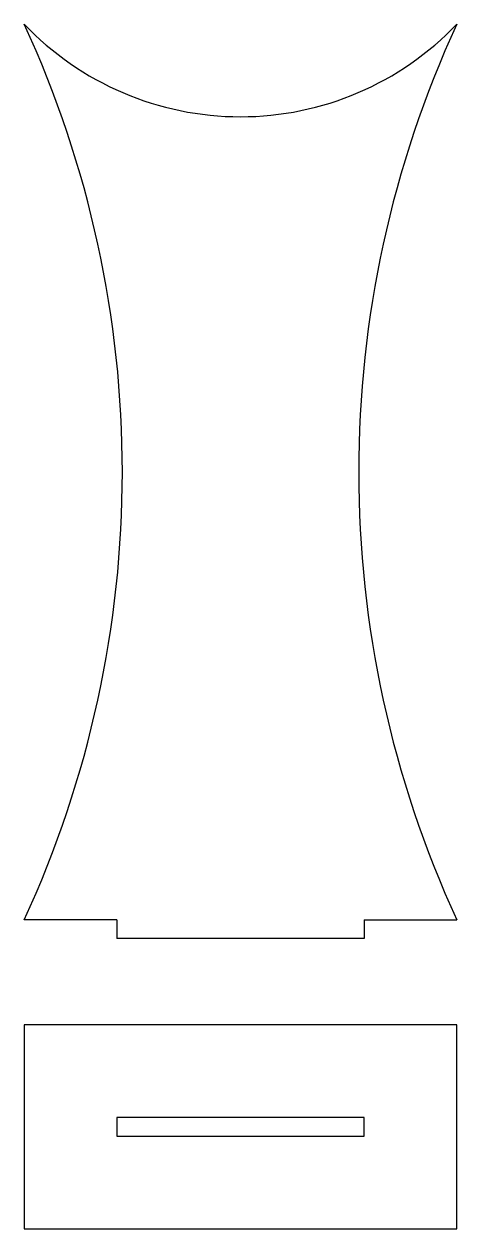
# Model space of a CAD drawing. Extents: x 1 to 71, y 1 to 196.
import ezdxf

# ---------------------------------------------------------------- set-up
doc = ezdxf.new("R2010")
doc.units = 0
doc.header["$MEASUREMENT"] = 0
doc.layers.get('0').update_dxf_attribs({"linetype": 'CONTINUOUS'})

msp = doc.modelspace()

# ---------------------------------------------------------------- linework, layer by layer
at = {"color": 1}
for p, q in [((15.89, 50.89), (0.89, 50.89)), ((15.89, 50.89), (15.89, 47.89)), ((55.89, 50.89), (55.89, 47.89)), ((55.89, 50.89), (70.89, 50.89)), ((55.89, 47.89), (15.89, 47.89)), ((70.89, 33.89), (0.89, 33.89)), ((0.89, 33.89), (0.89, 0.89)), ((70.89, 0.89), (70.89, 33.89)), ((55.89, 18.89), (15.89, 18.89)), ((15.89, 18.89), (15.89, 15.89)), ((55.89, 15.89), (55.89, 18.89)), ((15.89, 15.89), (55.89, 15.89)), ((0.89, 0.89), (70.89, 0.89))]:
    msp.add_line(p, q, dxfattribs=at)
for centre, radius, start, end in [((-156.61, 123.39), 173.39, 335.2826, 24.7174), ((35.89, 229.22), 48.33, 223.6028, 316.3972), ((228.39, 123.39), 173.39, 155.2826, 204.7174)]:
    msp.add_arc(centre, radius, start, end, dxfattribs=at)

doc.saveas('drawing.dxf')
